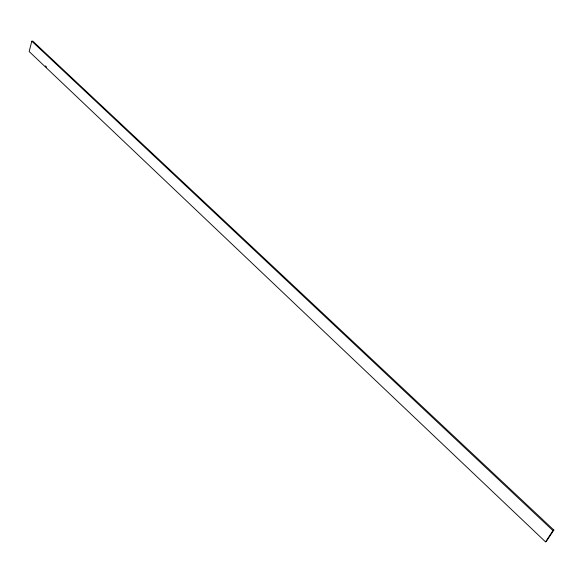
<?xml version="1.0" encoding="UTF-8"?>
<svg xmlns="http://www.w3.org/2000/svg" width="583" height="583" viewBox="0 0 583 583"><rect width="100%" height="100%" fill="white"/><g stroke="black" fill="none" stroke-linecap="round" stroke-linejoin="round"><path stroke-width="0.87" d="M31.803 41.196L29.15 51.515L545.513 541.847L546.431 541.33L553.85 530.071L32.786 41.153L31.803 41.196L552.939 530.588L553.85 530.071M545.513 541.847L552.939 530.588M45.314 65.872L46.633 67.125"/></g></svg>
